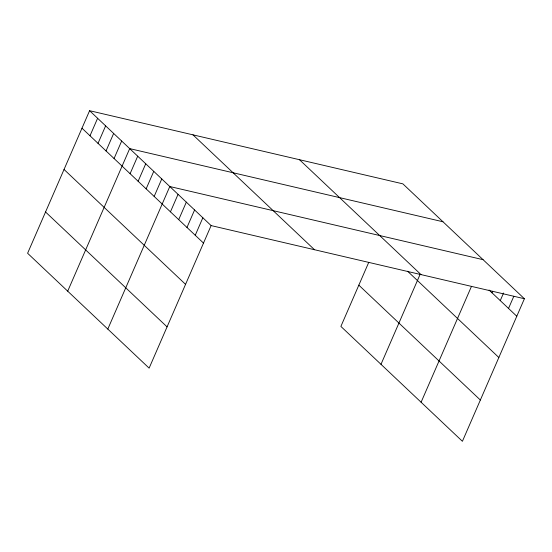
<?xml version="1.0" encoding="UTF-8"?>
<svg xmlns="http://www.w3.org/2000/svg" width="552" height="552" viewBox="0 0 552 552"><rect width="100%" height="100%" fill="white"/><g stroke="black" fill="none" stroke-linecap="round" stroke-linejoin="round"><path stroke-width="0.83" d="M89.59 110.697L27.6 253.258L149.123 368.143L211.112 225.582L89.59 110.697L402.877 183.857L524.4 298.742L462.41 441.303L340.888 326.418L368.764 262.31M89.997 135.778L97.607 118.28M98.021 143.361L105.625 125.863M106.039 150.944L113.65 133.446M114.064 158.527L121.668 141.029M67.703 291.173L129.692 148.612L442.98 221.766M130.1 173.694L137.71 156.188M138.124 181.277L145.735 163.771M146.142 188.86L153.753 171.355M154.167 196.436L161.77 178.938M107.806 329.082L169.795 186.521L483.083 259.681M170.451 211.837L178.054 194.332M178.71 219.648L186.321 202.149M186.976 227.458L194.587 209.96M195.242 235.269L202.846 217.771M380.99 364.327L420.079 274.427M421.093 402.242L471.484 286.35M491.998 292.808L492.66 291.283M500.264 300.619L503.569 293.008M508.53 308.43L513.822 296.258M211.112 225.582L524.4 298.742M489.051 290.014L516.789 316.241M299.488 159.714L421.017 274.599M407.555 271.204L498.849 357.51M358.834 285.149L480.357 400.034M192.972 134.84L314.495 249.725M81.979 128.195L203.502 243.08M64.032 169.464L185.562 284.356M45.547 211.989L167.07 326.874"/></g></svg>
